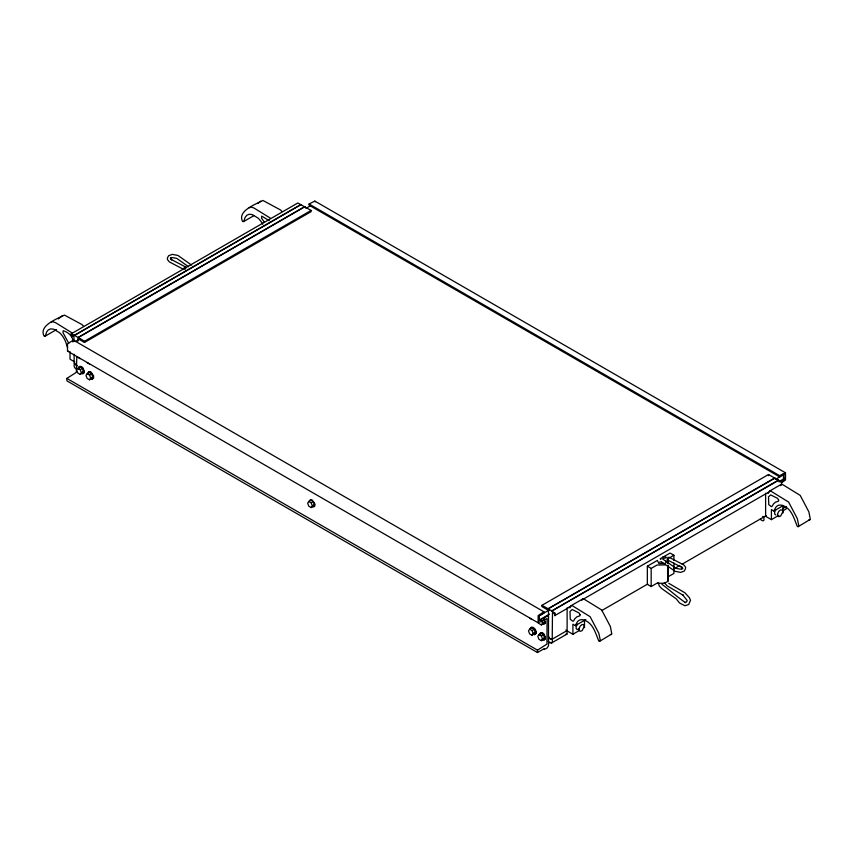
<?xml version="1.0" encoding="UTF-8"?>
<svg xmlns="http://www.w3.org/2000/svg" width="853" height="853" viewBox="0 0 853 853"><rect width="100%" height="100%" fill="white"/><g stroke="black" fill="none" stroke-linecap="round" stroke-linejoin="round"><path stroke-width="1.28" d="M77.868 341.285L77.868 338.652L84.479 342.469L311.11 211.629L311.11 210.435L297.814 202.993L71.183 333.843L71.577 336.636L73.88 335.314M73.678 335.911L73.006 336.285M185.293 269.185L185.975 267.426L185.133 266.765L170.707 259.163L171.72 259.92L170.6 258.555L171.176 257.467L170.323 258.438L172.594 257.585L176.784 258.406L188.577 266.765M71.577 336.636L72.025 335.122L73.87 336.189L74.147 341.488M577.342 624.225L576.17 626.529L576.17 628.65L577.342 629.599L579.155 628.917M775.857 509.614L774.673 511.917L774.673 514.039L775.857 514.988M567.117 607.837L567.117 630.911L572.907 634.248L572.907 624.225L575.327 625.622L576.927 622.53A14.927 8.615 60 0 1 583.356 619.843C593.155 622.615 595.469 633.246 598.827 641.104L599.712 641.253L611.804 633.95L610.375 626.507L601.685 609.991L584.177 599.211L582.642 599.019L571.062 605.705L569.9 607.88L569.228 606.739M765.621 493.226L765.621 516.3L771.411 519.637L771.411 509.614L773.842 511.011L775.441 507.919A14.927 8.615 60 0 1 781.86 505.232C791.669 508.004 793.983 518.645 797.342 526.493L798.227 526.642L810.318 519.338L808.889 511.896L800.189 495.38L782.691 484.6L781.145 484.408L769.566 491.093L768.414 493.269L767.924 492.991M581.906 600.299L582.642 599.019M780.42 485.688L781.145 484.408M77.847 368.347L76.663 370.031L77.847 373.07L80.214 374.435L83.541 371.503L82.357 368.464L80.001 367.099L77.847 368.347L80.214 369.712L81.398 372.761L80.214 374.435M87.155 373.721L85.972 375.405L87.155 378.444L89.522 379.809L92.849 376.877L91.666 373.838L89.298 372.473L87.155 373.721L89.522 375.085L90.695 378.135L89.522 379.809M308.829 501.5L307.645 503.185L308.829 506.224L311.196 507.588L314.522 504.667L313.339 501.617L310.972 500.253L308.829 501.5L311.196 502.865L312.369 505.914L311.196 507.588M529.67 629.205L528.487 630.889L529.67 633.928L532.037 635.293L535.364 632.361L534.181 629.322L531.824 627.957L529.67 629.205L532.037 630.57L533.221 633.619L532.037 635.293M538.979 623.543L541.335 624.908L544.672 621.976L543.883 619.95M544.672 621.976L541.335 624.908M538.979 634.579L537.795 636.263L538.979 639.302L541.335 640.667L544.672 637.735L543.489 634.696L541.122 633.331L538.979 634.579L541.335 635.943L542.519 638.982L541.335 640.667M539.949 635.005L541.122 633.331M667.899 563.268L668.091 558.64M668.24 565.379L667.899 581.415L664.178 583.281L656.991 583.196L651.17 586.555L647.342 584.348L647.342 566.2L657.354 560.421L658.921 563.545L665.329 563.46M599.712 641.253L600.256 640.113L598.795 633.193L590.105 616.676L572.598 605.897L571.062 605.705M798.227 526.642L798.771 525.501L797.31 518.581L788.609 502.065L771.112 491.285L769.566 491.093M83.434 326.081L81.888 324.503L64.391 315.066C57.705 318.745 38.428 325.324 44.079 336.103L45.486 335.677L46.542 332.116L48.258 329.908L50.722 328.863L53.75 329.205L59.561 332.713A14.927 8.615 60 0 1 65.98 342.81L67.579 347.757M281.938 211.469L280.402 209.891L262.895 200.455C256.209 204.134 236.942 210.723 242.593 221.492L244.001 221.066L245.056 217.504L246.762 215.297L249.225 214.252L252.253 214.593L258.064 218.101A14.927 8.615 60 0 1 262.756 224.232M183.939 268.119L185.133 266.765M71.183 333.843L74.392 335.41L301.12 204.464M74.488 335.314L78.113 337.564L304.841 206.618M78.455 367.59L79.489 366.534L81.174 366.875L83.882 370.714L83.882 372.75L82.848 373.806L81.174 373.465M87.763 372.953L89.213 371.673L90.887 372.004L93.606 375.853L93.606 377.89L92.156 379.18L90.471 378.839M309.436 500.743L310.471 499.687L312.145 500.029L314.864 503.878L314.864 505.904L313.829 506.959L312.145 506.618M530.278 628.437L531.312 627.392L532.997 627.733L535.705 631.572L535.705 633.608L534.671 634.664L532.997 634.323M530.694 628.203L531.728 627.158L533.402 627.488L535.087 629.087L536.121 631.337L536.121 633.374L535.087 634.419M539.586 633.811L541.037 632.531L542.711 632.862L544.385 634.461L545.43 638.748L544.385 639.793L542.711 639.451M58.271 318.915L62.258 315.727M257.777 203.504L260.762 201.116M781.679 484.92L781.465 481.945L768.521 474.513L541.89 605.363L541.89 606.558L548.5 610.375L548.5 641.893M80.214 369.712L82.357 368.464M81.398 372.761L83.541 371.503M89.522 375.085L91.666 373.838M90.695 378.135L92.849 376.877M311.196 502.865L313.339 501.617M312.369 505.914L314.522 504.667M532.037 630.57L534.181 629.322M533.221 633.619L535.364 632.361M541.335 635.943L543.489 634.696M542.519 638.982L544.672 637.735M44.964 336.274L56.543 329.589M243.478 221.663L254.002 215.585M74.392 335.41L301.024 204.571M548.5 617.295L548.106 616.069L547.263 616.101L538.915 620.771L538.915 616.058L543.947 612.998L543.947 611.804L73.315 340.091L67.504 343.898L67.504 351.105L538.147 622.829L547.072 618.574L546.944 644.09L537.497 650.146L66.865 378.423L66.865 380.822L537.497 652.545L544.363 648.579L544.363 649.528L547.263 647.864L548.5 645.71L548.5 643.322L550.153 642.373M779.834 481.828C786.423 482.403 787.607 467.988 779.685 476.902L309.053 205.178L309.053 203.984L314.853 201.084L785.496 472.807L785.496 480.015L781.551 482.755M78.113 337.564L304.745 206.714M75.331 341.52L79.937 338.854M305.907 208.388L310.524 205.733M78.209 337.457L84.479 341.285L311.11 210.435M66.865 378.423L76.312 372.366L76.834 356.607M541.89 605.363L548.159 608.786L774.791 477.936M548.159 608.786L774.887 478.149M543.947 611.804L538.147 615.61L538.147 622.829M309.053 203.984L779.685 475.707L785.496 472.807M549.396 609.895L539.021 615.877L539.021 620.184L549.396 614.192M775.366 479.429L783.438 474.769L783.438 479.066L778.821 481.732M548.255 608.999L551.88 610.929L778.512 480.09M551.88 610.929L778.608 480.292M548.266 641.52L550.569 642.842A2.335 1.354 60 0 0 552.222 641.893C553 640.763 551.646 637.5 550.249 639.078L548.5 636.701L549.119 638.236L552.222 639.164L552.488 612.518L554.343 613.584L554.791 615.61L569.74 606.984M583.548 599.009L768.766 492.074M647.342 566.2L651.17 568.407L656.991 565.049L665.009 564.931M669.061 558.075L673.913 555.282L673.913 560.464M575.327 625.622L585.851 619.545M773.842 511.011L783.31 505.541M552.222 639.164L567.181 630.527M601.696 610.599L647.704 584.028M674.169 568.759L679.916 565.432M682.219 564.11L766.207 515.617M783.022 508.399L786.135 506.597L786.135 508.996L782.702 510.968M551.401 643.066L566.893 634.12M668.24 580.936L668.091 576.788L673.913 573.429L673.913 563.055M572.907 634.248L579.219 630.602M771.411 519.637L778.778 515.383M249.183 207.801L251.315 207.14L253.938 207.983L270.358 218.155M50.679 322.413L52.811 321.752L55.424 322.594L71.855 332.766M659.614 562.106L661.31 561.828M67.504 351.105L68.357 351.073M808.921 519.808L809.806 519.957M610.407 634.419L611.292 634.568M88.797 371.908L90.471 372.249L92.156 373.849L93.19 378.124M81.579 373.23L83.263 373.561L84.298 372.516L83.263 368.229L81.579 366.641L79.905 366.3L78.871 367.344L78.871 369.381M90.887 378.593L92.561 378.935M542.295 623.938L543.979 624.279L545.43 622.989L544.385 618.702M540.621 632.766L542.295 633.107L545.014 636.946L545.014 638.982L543.979 640.038L542.295 639.697M77.005 365.788L74.275 363.527L74.147 365.873A2.335 1.354 60 0 0 75.8 368.741M77.25 365.798L74.147 363.143L74.147 354.23M184.035 269.623L169.363 261.892L167.519 259.653L167.359 258.096L168.606 255.751L172.306 254.365L177.989 255.473L191.605 265.123M762.763 516.364L763.84 517.142L763.968 519.637A2.335 1.354 60 0 1 762.315 520.597L760.012 519.264M673.913 555.282L670.085 553.064L660.083 558.843L660.915 559.333M551.976 611.143L555.186 613.275L555.356 615.525L554.791 615.61M565.902 630.015L566.978 630.793L567.117 633.299A2.335 1.354 60 0 1 565.454 634.248M77.847 357.311L80.214 358.676M87.155 362.685L89.522 364.05M529.67 618.169L532.037 619.534M74.829 361.971L70.01 359.188L70.01 351.671M668.752 583.303L684.895 592.792L689.437 597.761L690.503 600.373L688.691 604.5L684.948 605.758L679.51 602.975L676.28 598.891L661.523 588.421L659.305 585.904L658.1 582.46M662.653 559.003L676.066 568.333L680.449 569.196L682.88 568.279L681.824 569.015L682.4 567.927L681.28 566.573L682.101 567.554L667.707 560.069L667.025 559.163L667.867 557.435L669.061 557.276L683.754 564.91L685.641 567.192L685.481 568.77L684.266 571.052L680.673 572.406L675.107 571.307L661.832 562.074M269.228 220.671L261.722 216.118L261.53 218.08L264.451 222.409M661.885 584.284C669.925 590.191 677.378 597.164 685.471 602.613L684.927 602.527L686.548 601.983L687.209 600.523L682.699 594.872L683.37 595.373L667.131 585.84L664.316 582.663M314.853 201.084L315.247 201.841M543.979 618.947L545.014 623.223M541.335 620.184L542.519 623.234M68.645 343.13L63.015 332.691L63.207 330.719C68.101 332.116 73.411 336.391 72.9 341.989M782.99 505.434L782.99 512.952M779.685 475.707L779.685 476.902M768.521 474.513L768.521 475.707M668.091 559.941L668.091 563.822M668.091 566.413L668.091 576.788M665.894 560.421L665.894 562.671M651.17 568.407L651.17 586.555M584.486 620.046L584.486 627.563M537.497 650.146L537.497 652.545M84.479 341.285L84.479 342.469M73.315 340.091L73.315 340.688M580.147 614.661L579.891 615.823L576.969 616.783L574.933 618.606L573.6 620.931L572.832 621.24L570.241 619.235L570.007 611.441L572.192 609.522L578.952 612.912L580.147 614.661M778.661 500.05L778.405 501.212L775.484 502.182L773.436 503.995L772.114 506.33L771.336 506.639L768.756 504.624L768.521 496.83L770.707 494.911L777.456 498.301L778.661 500.05M584.358 626.305L582.141 630.644L580.328 631.316L579.144 630.367L579.144 628.245L580.328 625.942L582.141 624.524L583.729 624.663L584.358 626.305M782.873 511.693L780.644 516.033L778.832 516.705L777.659 515.766L777.659 513.634L778.832 511.331L780.644 509.913L782.244 510.062L782.873 511.693M665.99 557.35L664.945 558.278L663.09 558.001L662.973 556.892L664.764 556.487L665.99 557.35"/></g></svg>
